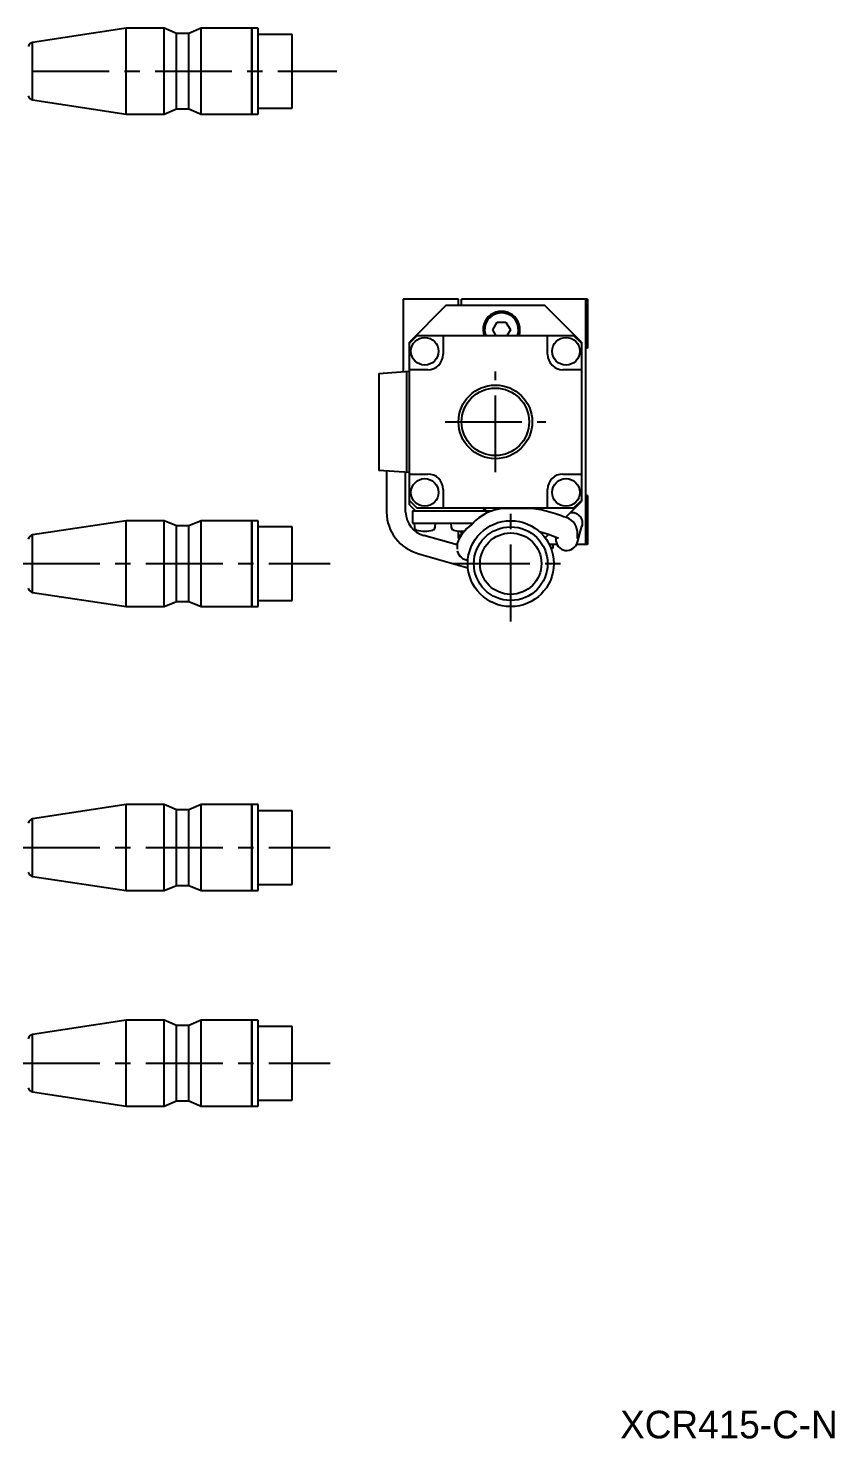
# Model space of a CAD drawing. Extents: x 45 to 408, y 17 to 252.
# Drawn here: x 276.2 to 407.5, y 16.9 to 246.7 of the extents above; entities that cross this region are included whole.
import ezdxf

# ---------------------------------------------------------------- set-up
doc = ezdxf.new("R2010")
doc.units = 0
doc.header["$LTSCALE"] = 10
doc.linetypes.add('CENTER', pattern=[2, 1.25, -0.25, 0.25, -0.25])
doc.layers.add('1', color=7, linetype='CONTINUOUS')
doc.styles.get("Standard").update_dxf_attribs({"font": 'FGP教科書体NT-M'})

msp = doc.modelspace()

# ---------------------------------------------------------------- linework, layer by layer
at = {"layer": '1', "color": 7, "linetype": 'CONTINUOUS'}
for p, q in [((292.136183, 246.711167), (276.9022, 244.395494)), ((292.136183, 232.711169), (292.136183, 246.711167)), ((298.329182, 246.711167), (292.136183, 246.711167)), ((298.329182, 232.711169), (298.329182, 246.711167)), ((300.329182, 245.861168), (298.329182, 246.711167)), ((304.329182, 246.711167), (302.329182, 245.861168)), ((304.329182, 232.711169), (304.329182, 246.711167)), ((312.586182, 246.711167), (304.329182, 246.711167)), ((312.586182, 232.711169), (312.586182, 246.711167)), ((312.636182, 246.661167), (312.586182, 246.711167)), ((312.636182, 232.711169), (312.636182, 246.711167)), ((313.636184, 246.711167), (312.636182, 246.711167)), ((313.636184, 232.711169), (313.636184, 246.711167)), ((276.9022, 235.026843), (276.9022, 244.395494)), ((300.329182, 233.561168), (300.329182, 245.861168)), ((302.329182, 245.861168), (300.329182, 245.861168)), ((302.329182, 233.561168), (302.329182, 245.861168)), ((319.136185, 245.711166), (313.636184, 245.711166)), ((319.136185, 233.71117), (319.136185, 245.711166)), ((276.9022, 235.026843), (292.136183, 232.711169)), ((292.136183, 232.711169), (298.329182, 232.711169)), ((298.329182, 232.711169), (300.329182, 233.561168)), ((300.329182, 233.561168), (302.329182, 233.561168)), ((302.329182, 233.561168), (304.329182, 232.711169)), ((304.329182, 232.711169), (312.586182, 232.711169)), ((312.586182, 232.711169), (312.636182, 232.761169)), ((312.636182, 232.711169), (313.636184, 232.711169)), ((313.636184, 233.71117), (319.136185, 233.71117)), ((337.25223, 202.588773), (337.25223, 190.768846)), ((346.25223, 202.588773), (337.25223, 202.588773)), ((346.25223, 201.588773), (346.25223, 202.588773)), ((346.75223, 201.588773), (346.75223, 202.588773)), ((367.25223, 202.588773), (346.75223, 202.588773)), ((366.95223, 162.588773), (366.95223, 202.588773)), ((367.25223, 202.588773), (367.25223, 194.588773)), ((344.25223, 201.588773), (338.25223, 195.588773)), ((344.25223, 201.588773), (360.25223, 201.588773)), ((366.25223, 195.588773), (360.25223, 201.588773)), ((351.808855, 197.588773), (352.530543, 198.838773)), ((352.530543, 198.838773), (353.973918, 198.838773)), ((353.973918, 198.838773), (354.695606, 197.588773)), ((339.45223, 196.588773), (338.25223, 195.388773)), ((338.25223, 169.088773), (338.25223, 195.588773)), ((365.05223, 196.588773), (339.45223, 196.588773)), ((343.75223, 196.588773), (343.75223, 193.588773)), ((352.386205, 196.588773), (351.808855, 197.588773)), ((354.695606, 197.588773), (354.118256, 196.588773)), ((360.75223, 193.588773), (360.75223, 196.588773)), ((366.25223, 195.388773), (365.05223, 196.588773)), ((366.25223, 195.588773), (366.25223, 169.588773)), ((367.25223, 194.588773), (366.95223, 194.588773)), ((333.25223, 190.489143), (338.25223, 190.838773)), ((337.75223, 190.80381), (337.75223, 174.373737)), ((341.25223, 191.088773), (338.25223, 191.088773)), ((366.25223, 191.088773), (363.25223, 191.088773)), ((333.25223, 190.489139), (333.25223, 174.688407)), ((338.25223, 174.338773), (333.25223, 174.688413)), ((334.52723, 174.59925), (334.52723, 167.872435)), ((337.62723, 167.872435), (337.62723, 174.382477)), ((338.25223, 174.088773), (341.25223, 174.088773)), ((363.25223, 174.088773), (366.25223, 174.088773)), ((343.75223, 171.588773), (343.75223, 168.588773)), ((360.75223, 168.588773), (360.75223, 171.588773)), ((367.25223, 170.588773), (366.95223, 170.588773)), ((367.25223, 170.588773), (367.25223, 162.588773)), ((338.25223, 169.788773), (339.45223, 168.588773)), ((338.25223, 169.088773), (339.25223, 168.088773)), ((338.75223, 168.088773), (338.75223, 166.088773)), ((338.75223, 168.088773), (351.708875, 168.088773)), ((339.45223, 168.588773), (365.05223, 168.588773)), ((352.175962, 168.224622), (352.386205, 168.588773)), ((354.118256, 168.588773), (354.186015, 168.471411)), ((357.261645, 168.471411), (354.141552, 168.471411)), ((362.026737, 167.592845), (360.493415, 168.03865)), ((363.669817, 167.00636), (366.25223, 169.588773)), ((364.498327, 167.83487), (364.639765, 167.843002)), ((364.639765, 167.843002), (364.781324, 167.839575)), ((364.781324, 167.839575), (364.922079, 167.824609)), ((364.922079, 167.824609), (365.061108, 167.798203)), ((365.05223, 168.588773), (366.25223, 169.788773)), ((365.061108, 167.798203), (365.197503, 167.760529)), ((365.197503, 167.760529), (365.330372, 167.711834)), ((292.136183, 166.488772), (276.9022, 164.173099)), ((298.329182, 166.488772), (292.136183, 166.488772)), ((292.136183, 152.488774), (292.136183, 166.488772)), ((300.329182, 165.638773), (298.329182, 166.488772)), ((298.329182, 152.488774), (298.329182, 166.488772)), ((302.329182, 165.638773), (300.329182, 165.638773)), ((300.329182, 153.338773), (300.329182, 165.638773)), ((304.329182, 166.488772), (302.329182, 165.638773)), ((302.329182, 153.338773), (302.329182, 165.638773)), ((312.586182, 166.488772), (304.329182, 166.488772)), ((304.329182, 152.488774), (304.329182, 166.488772)), ((312.636182, 166.438772), (312.586182, 166.488772)), ((312.586182, 152.488774), (312.586182, 166.488772)), ((313.636184, 166.488772), (312.636182, 166.488772)), ((312.636182, 152.488774), (312.636182, 166.488772)), ((313.636184, 152.488774), (313.636184, 166.488772)), ((319.136185, 165.488771), (313.636184, 165.488771)), ((319.136185, 153.488775), (319.136185, 165.488771)), ((338.75223, 166.088773), (348.61392, 166.088773)), ((339.00223, 166.088773), (339.061967, 165.405986)), ((342.442494, 165.405986), (342.50223, 166.088773)), ((345.00223, 166.088773), (345.061967, 165.405986)), ((349.028658, 166.496066), (348.34704, 165.826683)), ((348.491732, 165.968778), (348.50223, 166.088773)), ((365.330372, 167.711834), (365.458847, 167.652436)), ((365.458847, 167.652436), (365.582087, 167.582724)), ((365.582087, 167.582724), (365.699288, 167.503153)), ((365.609737, 163.011908), (366.34203, 165.598045)), ((365.699288, 167.503153), (365.809681, 167.414243)), ((365.809681, 167.414243), (365.912546, 167.316576)), ((365.912546, 167.316576), (366.007211, 167.210791)), ((366.007211, 167.210791), (366.093055, 167.097578)), ((366.093055, 167.097578), (366.169519, 166.977679)), ((366.169519, 166.977679), (366.236102, 166.851876)), ((366.236102, 166.851876), (366.292368, 166.720994)), ((366.292368, 166.720994), (366.33795, 166.585886)), ((366.33795, 166.585886), (366.372551, 166.447438)), ((366.375483, 165.737187), (366.34203, 165.598045)), ((366.372551, 166.447438), (366.395942, 166.306553)), ((366.39771, 165.878536), (366.375483, 165.737187)), ((366.395942, 166.306553), (366.407973, 166.164153)), ((366.408563, 166.021169), (366.39771, 165.878536)), ((366.407973, 166.164153), (366.408563, 166.021169)), ((276.9022, 154.804448), (276.9022, 164.173099)), ((346.005714, 162.533011), (340.62173, 164.092389)), ((346.25223, 163.566796), (346.25223, 164.813836)), ((346.648636, 164.088773), (346.25223, 164.088773)), ((346.265126, 163.588773), (346.25223, 163.588773)), ((346.75223, 164.2038), (346.75223, 164.788773)), ((359.419918, 164.705833), (361.049595, 164.232013)), ((360.35223, 163.688772), (360.930187, 164.26673)), ((361.049595, 164.232013), (362.542299, 163.65496)), ((362.105171, 163.870728), (362.105171, 163.579606)), ((362.10536, 163.537397), (362.105513, 163.523171)), ((365.605171, 163.579606), (365.605171, 164.695268)), ((365.605316, 163.562537), (365.605171, 163.579606)), ((339.759313, 161.114766), (347.787235, 158.789617)), ((346.005714, 162.588773), (345.813186, 162.588773)), ((346.007903, 162.749886), (346.005714, 162.662018)), ((346.005714, 162.662018), (346.005714, 161.883326)), ((346.005714, 161.883326), (346.006024, 161.850374)), ((362.315781, 162.588773), (361.028375, 162.588773)), ((361.65223, 161.988773), (361.290578, 161.988773)), ((361.65223, 161.988773), (361.65223, 162.588773)), ((367.25223, 162.588773), (365.444996, 162.588773)), ((276.9022, 154.804448), (292.136183, 152.488774)), ((292.136183, 152.488774), (298.329182, 152.488774)), ((298.329182, 152.488774), (300.329182, 153.338773)), ((300.329182, 153.338773), (302.329182, 153.338773)), ((302.329182, 153.338773), (304.329182, 152.488774)), ((304.329182, 152.488774), (312.586182, 152.488774)), ((312.586182, 152.488774), (312.636182, 152.538774)), ((312.636182, 152.488774), (313.636184, 152.488774)), ((313.636184, 153.488775), (319.136185, 153.488775)), ((292.136183, 120.230364), (276.9022, 117.91469)), ((292.136183, 106.230366), (292.136183, 120.230364)), ((298.329182, 120.230364), (292.136183, 120.230364)), ((298.329182, 106.230366), (298.329182, 120.230364)), ((300.329182, 119.380365), (298.329182, 120.230364)), ((304.329182, 120.230364), (302.329182, 119.380365)), ((304.329182, 106.230366), (304.329182, 120.230364)), ((312.586182, 120.230364), (304.329182, 120.230364)), ((312.586182, 106.230366), (312.586182, 120.230364)), ((312.636182, 120.180364), (312.586182, 120.230364)), ((312.636182, 106.230366), (312.636182, 120.230364)), ((313.636184, 120.230364), (312.636182, 120.230364)), ((313.636184, 106.230366), (313.636184, 120.230364)), ((276.9022, 108.546039), (276.9022, 117.91469)), ((300.329182, 107.080365), (300.329182, 119.380365)), ((302.329182, 119.380365), (300.329182, 119.380365)), ((302.329182, 107.080365), (302.329182, 119.380365)), ((319.136185, 119.230363), (313.636184, 119.230363)), ((319.136185, 107.230367), (319.136185, 119.230363)), ((276.9022, 108.546039), (292.136183, 106.230366)), ((292.136183, 106.230366), (298.329182, 106.230366)), ((298.329182, 106.230366), (300.329182, 107.080365)), ((300.329182, 107.080365), (302.329182, 107.080365)), ((302.329182, 107.080365), (304.329182, 106.230366)), ((304.329182, 106.230366), (312.586182, 106.230366)), ((312.586182, 106.230366), (312.636182, 106.280366)), ((312.636182, 106.230366), (313.636184, 106.230366)), ((313.636184, 107.230367), (319.136185, 107.230367)), ((292.136183, 85.107994), (276.9022, 82.792321)), ((292.136183, 71.107996), (292.136183, 85.107994)), ((298.329182, 85.107994), (292.136183, 85.107994)), ((298.329182, 71.107996), (298.329182, 85.107994)), ((300.329182, 84.257995), (298.329182, 85.107994)), ((304.329182, 85.107994), (302.329182, 84.257995)), ((304.329182, 71.107996), (304.329182, 85.107994)), ((312.586182, 85.107994), (304.329182, 85.107994)), ((312.586182, 71.107996), (312.586182, 85.107994)), ((312.636182, 85.057994), (312.586182, 85.107994)), ((312.636182, 71.107996), (312.636182, 85.107994)), ((313.636184, 85.107994), (312.636182, 85.107994)), ((313.636184, 71.107996), (313.636184, 85.107994)), ((276.9022, 73.42367), (276.9022, 82.792321)), ((300.329182, 71.957995), (300.329182, 84.257995)), ((302.329182, 84.257995), (300.329182, 84.257995)), ((302.329182, 71.957995), (302.329182, 84.257995)), ((319.136185, 84.107993), (313.636184, 84.107993)), ((319.136185, 72.107997), (319.136185, 84.107993)), ((276.9022, 73.42367), (292.136183, 71.107996)), ((298.329182, 71.107996), (300.329182, 71.957995)), ((300.329182, 71.957995), (302.329182, 71.957995)), ((302.329182, 71.957995), (304.329182, 71.107996)), ((313.636184, 72.107997), (319.136185, 72.107997)), ((292.136183, 71.107996), (298.329182, 71.107996)), ((304.329182, 71.107996), (312.586182, 71.107996)), ((312.586182, 71.107996), (312.636182, 71.157996)), ((312.636182, 71.107996), (313.636184, 71.107996))]:
    msp.add_line(p, q, dxfattribs=at)
at = {"layer": '1', "color": 4, "linetype": 'CENTER'}
for p, q in [((196.832467, 239.711168), (326.43308, 239.711168)), ((352.25223, 174.388773), (352.25223, 190.788773)), ((344.05223, 182.588773), (360.45223, 182.588773)), ((354.752231, 150.088774), (354.752231, 168.888772)), ((175.343291, 159.488773), (325.343291, 159.488773)), ((345.352232, 159.488773), (364.152229, 159.488773)), ((175.343291, 113.230365), (325.343291, 113.230365)), ((175.343291, 78.107995), (325.343291, 78.107995))]:
    msp.add_line(p, q, dxfattribs=at)
at = {"layer": '1', "color": 7, "linetype": 'CONTINUOUS'}
for centre, radius in [((340.75223, 194.088773), 2.25), ((363.75223, 194.088773), 2.25), ((352.25223, 182.588773), 6), ((352.25223, 182.588773), 5.5), ((340.75223, 171.088773), 2.25), ((363.75223, 171.088773), 2.25), ((354.752231, 159.488773), 6.999999), ((354.752231, 159.488773), 5.999998), ((354.752231, 159.488773), 5)]:
    msp.add_circle(centre, radius, dxfattribs=at)
for centre, radius, start, end in [((277.136184, 243.423251), 1.000002, 103.531698, 163.266744), ((277.136184, 235.999085), 1.000002, 196.733256, 256.468302), ((353.25223, 197.588773), 3, 340.528779, 199.471221), ((353.25223, 197.588773), 2.75, 338.676314, 201.323686), ((341.25223, 193.588773), 2.5, 270, 0), ((363.25223, 193.588773), 2.5, 180, 270), ((341.25223, 171.588773), 2.5, 0, 90), ((363.25223, 171.588773), 2.5, 90, 180), ((341.60999, 167.951929), 7.083206, 180.643034, 254.854166), ((341.619663, 167.959061), 3.993372, 181.242972, 255.528563), ((354.037354, 161.136447), 7.335704, 89.186127, 133.061524), ((353.25223, 167.588773), 3, 160.528779, 170.405932), ((353.25223, 167.588773), 2.75, 158.676314, 169.524318), ((353.25223, 167.588773), 2.75, 18.720945, 21.323686), ((353.25223, 167.588773), 3, 17.110329, 19.471221), ((357.334563, 156.73248), 11.739158, 74.390068, 90.355899), ((352.156979, 160.50261), 6.546861, 125.58774402, 159.92438193), ((358.066537, 153.77434), 14.374778, 68.35147613, 74.00839984), ((362.905538, 164.465853), 2.709364, 4.85732474, 80.13848808), ((277.136184, 163.200856), 1.000002, 103.531698, 163.266744), ((339.560064, 165.449564), 0.5, 185, 254.637451), ((340.75223, 169.788773), 5, 254.637451, 285.362549), ((341.944397, 165.449564), 0.5, 285.362549, 355), ((345.560064, 165.449564), 0.5, 185, 254.637451), ((346.75223, 169.788773), 5, 254.637451, 276.804581), ((363.878542, 163.410908), 1.776579, 176.377035, 347.021313), ((347.943254, 162.002523), 1.958441, 193.264661, 265.130562), ((277.136184, 155.77669), 1.000002, 196.733256, 256.468302), ((277.136184, 116.942448), 1.000002, 103.531698, 163.266744), ((277.136184, 109.518282), 1.000002, 196.733256, 256.468302), ((277.136184, 81.820078), 1.000002, 103.531698, 163.266744), ((277.136184, 74.395912), 1.000002, 196.733256, 256.468302)]:
    msp.add_arc(centre, radius, start, end, dxfattribs=at)

# ---------------------------------------------------------------- texts
at = {"layer": '1', "color": 7}
msp.add_text('XCR415-C-N', height=4.5, dxfattribs=at).set_placement((372.563574, 16.994824))

doc.saveas('drawing.dxf')
